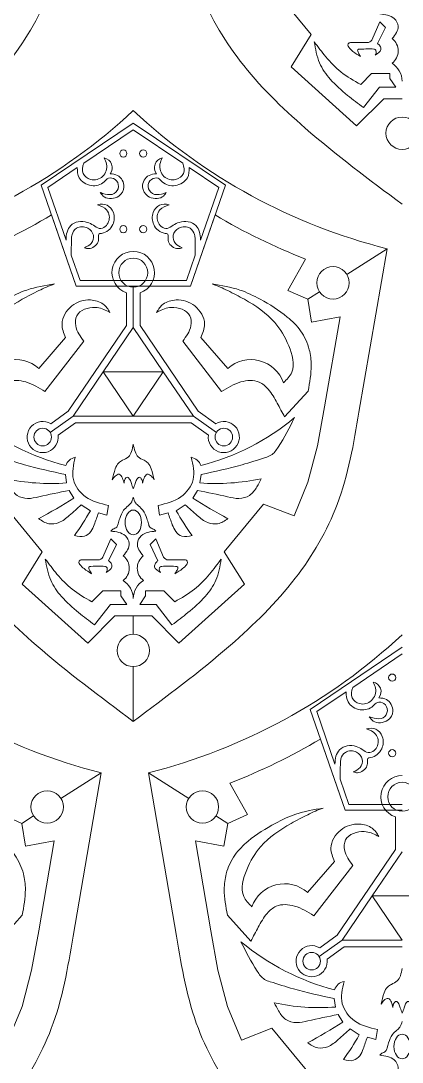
# Model space of a CAD drawing. Header units: inches. Extents: x 0 to 12, y 0 to 12.
# Drawn here: x 2.44 to 3.69, y 2.457 to 5.866 of the extents above; entities that cross this region are included whole.
import ezdxf

# ---------------------------------------------------------------- set-up
doc = ezdxf.new("R2010")
doc.units = ezdxf.units.IN
doc.header["$MEASUREMENT"] = 0
doc.layers.get('0').update_dxf_attribs({"color": 5})

msp = doc.modelspace()

# ---------------------------------------------------------------- linework, layer by layer
at = {"lineweight": 0}
for p, q in [((3.2632, 5.9776), (3.3918, 5.8215)), ((3.5906, 5.8036), (3.6163, 5.8635)), ((3.635, 5.8449), (3.6091, 5.7922)), ((3.6163, 5.8635), (3.635, 5.8449)), ((3.3918, 5.8215), (3.3258, 5.7159)), ((3.5212, 5.795), (3.5751, 5.795)), ((3.3258, 5.7159), (3.5407, 5.5224)), ((3.5541, 5.6579), (3.59, 5.6938)), ((3.59, 5.6938), (3.6496, 5.6938)), ((3.6496, 5.6938), (3.6496, 5.6776)), ((3.6496, 5.6776), (3.669, 5.649)), ((3.6155, 5.649), (3.5632, 5.5822)), ((3.669, 5.649), (3.6155, 5.649)), ((3.5407, 5.5224), (3.6296, 5.6113)), ((3.6296, 5.6113), (3.69, 5.6113)), ((2.8089, 5.5316), (2.5072, 5.3279)), ((3.1106, 5.3279), (2.8089, 5.5316)), ((2.6468, 5.4002), (2.8089, 5.5097)), ((2.8089, 5.5097), (2.9711, 5.4002)), ((2.5289, 5.3206), (2.6255, 5.3858)), ((2.9924, 5.3858), (3.0889, 5.3206)), ((2.5072, 5.3279), (2.6216, 4.9981)), ((2.5886, 5.1487), (2.5289, 5.3206)), ((2.9963, 4.9981), (3.1106, 5.3279)), ((3.0889, 5.3206), (3.0293, 5.1487)), ((2.6216, 4.9981), (2.5409, 5.2308)), ((3.077, 5.2308), (2.9963, 4.9981)), ((3.6406, 5.1203), (3.5085, 5.0363)), ((2.6345, 5.0162), (2.6056, 5.0994)), ((3.0122, 5.0994), (2.9834, 5.0162)), ((3.3157, 4.9839), (3.3736, 5.0864)), ((2.8089, 5.0162), (2.6345, 5.0162)), ((2.9834, 5.0162), (2.8089, 5.0162)), ((2.8089, 4.9981), (2.6216, 4.9981)), ((2.6216, 4.9981), (2.8089, 4.9981)), ((2.9963, 4.9981), (2.8089, 4.9981)), ((2.8089, 4.9981), (2.9963, 4.9981)), ((2.8089, 4.8619), (2.8089, 4.9944)), ((3.3804, 4.9547), (3.3157, 4.9839)), ((3.4191, 4.9794), (3.3804, 4.9547)), ((2.7866, 4.9758), (2.7866, 4.8687)), ((2.8312, 4.8687), (2.8312, 4.9758)), ((3.3929, 4.8798), (3.3804, 4.9547)), ((3.4867, 4.8977), (3.3929, 4.8798)), ((3.4357, 4.6026), (3.4867, 4.8977)), ((2.7866, 4.8687), (2.5958, 4.5882)), ((2.8089, 4.8619), (2.7105, 4.7171)), ((2.9074, 4.7171), (2.8089, 4.8619)), ((3.022, 4.5882), (2.8312, 4.8687)), ((2.4992, 4.7281), (2.5872, 4.8297)), ((2.647, 4.8172), (2.5196, 4.6523)), ((2.9709, 4.8172), (3.0983, 4.6523)), ((3.1186, 4.7281), (3.0306, 4.8297)), ((2.7105, 4.7171), (2.612, 4.5724)), ((2.8089, 4.5724), (2.7105, 4.7171)), ((2.7105, 4.7171), (2.9074, 4.7171)), ((2.9074, 4.7171), (2.8089, 4.5724)), ((3.0058, 4.5724), (2.9074, 4.7171)), ((3.3048, 4.5692), (3.3817, 4.6542)), ((2.612, 4.5724), (2.5368, 4.5184)), ((2.5958, 4.5882), (2.5386, 4.5472)), ((2.612, 4.5724), (2.8089, 4.5724)), ((2.8089, 4.5724), (3.0058, 4.5724)), ((3.0058, 4.5724), (3.0811, 4.5184)), ((3.0792, 4.5472), (3.022, 4.5882)), ((3.4124, 4.4743), (3.4357, 4.6026)), ((2.5629, 4.5097), (2.6192, 4.5501)), ((2.6192, 4.5501), (2.8089, 4.5501)), ((2.8089, 4.5501), (2.9987, 4.5501)), ((2.9987, 4.5501), (3.055, 4.5097)), ((3.3813, 4.3553), (3.4124, 4.4743)), ((2.5906, 4.3534), (2.5865, 4.3808)), ((3.0273, 4.3534), (3.0314, 4.3808)), ((3.3356, 4.245), (3.3813, 4.3553)), ((2.614, 4.3035), (2.5989, 4.329)), ((3.0038, 4.3035), (3.019, 4.329)), ((2.3821, 4.2839), (2.5107, 4.1278)), ((2.6684, 4.2621), (2.6385, 4.2819)), ((2.7277, 4.2795), (2.7228, 4.2475)), ((2.8901, 4.2795), (2.895, 4.2475)), ((2.9494, 4.2621), (2.9794, 4.2819)), ((3.1072, 4.1278), (3.2358, 4.2839)), ((3.2358, 4.2839), (3.3356, 4.245)), ((2.7228, 4.2475), (2.6948, 4.2549)), ((2.895, 4.2475), (2.9231, 4.2549)), ((2.7095, 4.1099), (2.7352, 4.1698)), ((2.7352, 4.1698), (2.7539, 4.1512)), ((2.8827, 4.1698), (2.864, 4.1512)), ((2.9084, 4.1099), (2.8827, 4.1698)), ((2.5107, 4.1278), (2.4447, 4.0222)), ((2.7539, 4.1512), (2.728, 4.0985)), ((2.864, 4.1512), (2.8899, 4.0985)), ((3.1732, 4.0222), (3.1072, 4.1278)), ((2.6401, 4.1013), (2.694, 4.1013)), ((2.9778, 4.1013), (2.9239, 4.1013)), ((2.4447, 4.0222), (2.6596, 3.8287)), ((2.673, 3.9642), (2.7089, 4.0001)), ((2.7089, 4.0001), (2.7685, 4.0001)), ((2.7685, 4.0001), (2.7685, 3.9839)), ((2.909, 4.0001), (2.8494, 4.0001)), ((2.8494, 4.0001), (2.8494, 3.9839)), ((2.9449, 3.9642), (2.909, 4.0001)), ((2.9583, 3.8287), (3.1732, 4.0222)), ((2.7685, 3.9839), (2.7879, 3.9553)), ((2.8494, 3.9839), (2.83, 3.9553)), ((2.7344, 3.9553), (2.6821, 3.8885)), ((2.7879, 3.9553), (2.7344, 3.9553)), ((2.83, 3.9553), (2.8834, 3.9553)), ((2.8834, 3.9553), (2.9358, 3.8885)), ((2.6596, 3.8287), (2.7485, 3.9176)), ((2.7485, 3.9176), (2.8089, 3.9176)), ((2.8089, 3.9176), (2.8694, 3.9176)), ((2.8089, 3.8577), (2.8089, 3.9176)), ((2.8694, 3.9176), (2.9583, 3.8287)), ((3.69, 3.8153), (3.3884, 3.6116)), ((3.5279, 3.6839), (3.69, 3.7934)), ((2.8089, 3.5724), (2.8089, 3.7517)), ((3.4101, 3.6044), (3.5066, 3.6696)), ((3.3884, 3.6116), (3.5027, 3.2818)), ((3.4697, 3.4324), (3.4101, 3.6044)), ((3.5027, 3.2818), (3.422, 3.5145)), ((2.704, 3.404), (2.572, 3.32)), ((2.9905, 3.32), (2.8584, 3.404)), ((3.5156, 3.2999), (3.4867, 3.3831)), ((3.1254, 3.3701), (3.1832, 3.2676)), ((3.69, 3.2818), (3.5027, 3.2818)), ((3.5027, 3.2818), (3.69, 3.2818)), ((3.69, 3.2999), (3.5156, 3.2999)), ((2.4438, 3.2385), (2.3792, 3.2676)), ((2.4825, 3.2631), (2.4438, 3.2385)), ((3.1186, 3.2385), (3.0799, 3.2631)), ((3.1832, 3.2676), (3.1186, 3.2385)), ((3.6678, 3.2595), (3.6678, 3.1525)), ((2.4563, 3.1635), (2.4438, 3.2385)), ((3.1186, 3.2385), (3.1061, 3.1635)), ((2.5502, 3.1815), (2.4563, 3.1635)), ((2.4992, 2.8863), (2.5502, 3.1815)), ((3.1061, 3.1635), (3.0123, 3.1815)), ((3.0123, 3.1815), (3.0633, 2.8863)), ((3.6678, 3.1525), (3.4769, 2.8719)), ((3.69, 3.1456), (3.5916, 3.0008)), ((3.3803, 3.0118), (3.4683, 3.1134)), ((3.5281, 3.1009), (3.4007, 2.936)), ((3.5916, 3.0008), (3.4931, 2.8561)), ((3.69, 2.8561), (3.5916, 3.0008)), ((3.5916, 3.0008), (3.7885, 3.0008)), ((2.3683, 2.8529), (2.4452, 2.9379)), ((3.1942, 2.8529), (3.1173, 2.9379)), ((2.4759, 2.7581), (2.4992, 2.8863)), ((3.0633, 2.8863), (3.0865, 2.7581)), ((3.4769, 2.8719), (3.4197, 2.8309)), ((3.4931, 2.8561), (3.4179, 2.8022)), ((3.444, 2.7934), (3.5003, 2.8338)), ((3.4931, 2.8561), (3.69, 2.8561)), ((3.5003, 2.8338), (3.69, 2.8338)), ((2.4447, 2.639), (2.4759, 2.7581)), ((3.0865, 2.7581), (3.1177, 2.639)), ((3.4717, 2.6371), (3.4676, 2.6645)), ((2.3991, 2.5287), (2.4447, 2.639)), ((3.1177, 2.639), (3.1634, 2.5287)), ((3.4952, 2.5872), (3.48, 2.6127)), ((3.1634, 2.5287), (3.2632, 2.5676)), ((3.2632, 2.5676), (3.3918, 2.4115)), ((3.5495, 2.5458), (3.5196, 2.5657)), ((3.6088, 2.5632), (3.6039, 2.5312)), ((3.6039, 2.5312), (3.5759, 2.5386))]:
    msp.add_line(p, q, dxfattribs=at)
at = {"color": 250, "lineweight": 0}
for p, q in [((3.5481, 4.5852), (3.6406, 5.1203)), ((2.6115, 2.8689), (2.704, 3.404)), ((2.8584, 3.404), (2.9509, 2.8689))]:
    msp.add_line(p, q, dxfattribs=at)
at = {"lineweight": 0}
for centre, radius in [((3.69, 5.4984), 0.053), ((2.7763, 5.4321), 0.0118), ((2.8415, 5.4321), 0.0118), ((2.7763, 5.1843), 0.0118), ((2.8415, 5.1843), 0.0118), ((3.4634, 5.0085), 0.053), ((2.8089, 3.8047), 0.053), ((3.6575, 3.7158), 0.0118), ((3.6575, 3.4681), 0.0118), ((2.5268, 3.2922), 0.053), ((3.0356, 3.2922), 0.053)]:
    msp.add_circle(centre, radius, dxfattribs=at)
for centre, radius, start, end in [((3.5747, 5.8139), 0.0189, 271.0459, 327.1361), ((3.6264, 5.7681), 0.0506, 306.8379, 52.1804), ((3.6177, 5.6666), 0.0724, 1.9204, 57.3192), ((2.7071, 5.3856), 0.0326, 322.4729, 78.1054), ((2.9108, 5.3856), 0.0326, 101.8946, 217.5271), ((1.5129, 6.9656), 2.0166, 291.266, 300.649), ((4.105, 6.9656), 2.0166, 239.351, 248.734), ((2.8089, 5.0418), 0.0697, 90, 251.3478), ((2.8089, 5.0418), 0.0474, 0, 180), ((2.8089, 5.0418), 0.0697, 288.6522, 90), ((2.8089, 5.0418), 0.0474, 180, 0), ((2.4235, 4.6439), 0.1132, 48.0042, 160.7442), ((3.1944, 4.6439), 0.1132, 19.2558, 131.9958), ((2.7808, 5.166), 0.7804, 230.1334, 255.6659), ((2.5122, 4.5035), 0.051, 58.8504, 7.0054), ((2.8371, 5.166), 0.7804, 284.3341, 309.8666), ((3.1056, 4.5035), 0.051, 172.9946, 121.1496), ((2.5122, 4.5035), 0.0288, 0, 180), ((2.5122, 4.5035), 0.0288, 180, 0), ((3.1056, 4.5035), 0.0288, 0, 180), ((3.1056, 4.5035), 0.0288, 180, 0), ((2.627, 4.3964), 0.0417, 101.4674, 161.1937), ((2.9908, 4.3964), 0.0417, 18.8063, 78.5326), ((2.5386, 5.0628), 0.7114, 257.9267, 274.1924), ((3.0793, 5.0628), 0.7114, 265.8076, 282.0733), ((1.5914, 5.9243), 1.9165, 298.2597, 302.2494), ((4.0265, 5.9243), 1.9165, 237.7506, 241.7403), ((1.8161, 4.7521), 0.9831, 324.5017, 330.1066), ((3.8018, 4.7521), 0.9831, 209.8934, 215.4983), ((2.6936, 4.1202), 0.0189, 271.0459, 327.1361), ((2.7453, 4.0744), 0.0506, 306.8379, 52.1804), ((2.8726, 4.0744), 0.0506, 127.8196, 233.1621), ((2.9243, 4.1202), 0.0189, 212.8639, 268.9541), ((2.7365, 3.9729), 0.0724, 1.9204, 57.3192), ((2.8813, 3.9729), 0.0724, 122.6808, 178.0796), ((3.5882, 3.6694), 0.0326, 322.4729, 78.1054), ((2.394, 5.2494), 2.0166, 291.266, 300.649), ((3.69, 3.3256), 0.0697, 90, 251.3478), ((3.69, 3.3256), 0.0474, 0, 180), ((3.69, 3.3256), 0.0474, 180, 0), ((3.3046, 2.9276), 0.1132, 48.0042, 160.7442), ((3.6619, 3.4497), 0.7804, 230.1334, 255.6659), ((3.3933, 2.7872), 0.051, 58.8504, 7.0054), ((3.3933, 2.7872), 0.0288, 0, 180), ((3.3933, 2.7872), 0.0288, 180, 0), ((3.5081, 2.6801), 0.0417, 101.4674, 161.1937), ((3.4197, 3.3465), 0.7114, 257.9267, 274.1924), ((2.4725, 4.2081), 1.9165, 298.2597, 302.2494), ((2.6972, 3.0358), 0.9831, 324.5017, 330.1066)]:
    msp.add_arc(centre, radius, start, end, dxfattribs=at)
at = {"color": 250, "lineweight": 0}
for centre, start, end in [((1.5129, 6.9656), 284.1261, 312.9293), ((4.105, 6.9656), 227.0707, 255.8739), ((3.1684, 5.2494), 227.0707, 255.8739), ((2.394, 5.2494), 284.1261, 312.9293)]:
    msp.add_arc(centre, 1.9029, start, end, dxfattribs=at)
at = {"lineweight": 0}
for centre in [(2.8089, 4.2239), (3.69, 2.5077)]:
    msp.add_ellipse(centre, major_axis=(0, 0.0405), ratio=0.665933, dxfattribs=at)
at = {"color": 250, "lineweight": 0}
for points in [[(1.8724, 5.2661), (1.9805, 5.3465), (2.1704, 5.4878), (2.4074, 5.7188), (2.5609, 5.9813), (2.5948, 6.1759), (2.6115, 6.2789)], [(3.69, 5.2661), (3.5819, 5.3465), (3.3921, 5.4878), (3.1551, 5.7188), (3.0015, 5.9813), (2.9676, 6.1759), (2.9509, 6.2789)], [(2.8089, 3.5724), (2.7008, 3.6529), (2.511, 3.7941), (2.2739, 4.0251), (2.1204, 4.2876), (2.0865, 4.4822), (2.0698, 4.5852)], [(2.8089, 3.5724), (2.9171, 3.6529), (3.1069, 3.7941), (3.3439, 4.0251), (3.4975, 4.2876), (3.5314, 4.4822), (3.5481, 4.5852)], [(1.8724, 1.8561), (1.9805, 1.9366), (2.1704, 2.0779), (2.4074, 2.3088), (2.5609, 2.5713), (2.5948, 2.7659), (2.6115, 2.8689)], [(3.69, 1.8561), (3.5819, 1.9366), (3.3921, 2.0779), (3.1551, 2.3088), (3.0015, 2.5713), (2.9676, 2.7659), (2.9509, 2.8689)]]:
    msp.add_open_spline(points, degree=3, knots=[0, 0, 0, 0, 0.0808468, 0.1419248, 0.197496, 0.2597021, 0.2597021, 0.2597021, 0.2597021], dxfattribs=at)
at = {"lineweight": 0}
for points, knots in [([(3.6575, 5.8081), (3.6677, 5.8214), (3.6843, 5.8427), (3.6616, 5.8842), (3.6342, 5.8871), (3.6165, 5.889)], [0, 0, 0, 0, 0.00906876, 0.01459213, 0.02458282, 0.02458282, 0.02458282, 0.02458282]), ([(3.5632, 5.5822), (3.5456, 5.5954), (3.5074, 5.6241), (3.4557, 5.6699), (3.4136, 5.7289), (3.4059, 5.7739), (3.4018, 5.7976)], [0, 0, 0, 0, 0.01319771, 0.02863214, 0.04139854, 0.05566643, 0.05566643, 0.05566643, 0.05566643]), ([(3.5541, 5.6579), (3.5318, 5.6706), (3.489, 5.6949), (3.4406, 5.7459), (3.4141, 5.7811), (3.4018, 5.7976)], [0, 0, 0, 0, 0.0153222, 0.02936662, 0.04175131, 0.04175131, 0.04175131, 0.04175131]), ([(3.5534, 5.7495), (3.5449, 5.7548), (3.5309, 5.7636), (3.5172, 5.7762), (3.5105, 5.7867), (3.5146, 5.7947), (3.5194, 5.7949), (3.5212, 5.795)], [0, 0, 0, 0, 0.00596177, 0.00986587, 0.01130521, 0.01296865, 0.01403095, 0.01403095, 0.01403095, 0.01403095]), ([(3.5534, 5.7495), (3.551, 5.7536), (3.5477, 5.7592), (3.5443, 5.7662), (3.5434, 5.7733), (3.5591, 5.7739), (3.5743, 5.7746), (3.5915, 5.7747), (3.6018, 5.7729), (3.6066, 5.7654), (3.604, 5.7583), (3.6014, 5.7538)], [0, 0, 0, 0, 0.00278599, 0.00388366, 0.00486863, 0.00626844, 0.01134116, 0.01538852, 0.01640716, 0.01732059, 0.0203083, 0.0203083, 0.0203083, 0.0203083]), ([(3.6091, 5.7922), (3.612, 5.7898), (3.618, 5.7849), (3.6238, 5.7667), (3.6085, 5.76), (3.6016, 5.754), (3.6014, 5.7538)], [0, 0, 0, 0, 0.002263082, 0.004672888, 0.009805081, 0.009973743, 0.009973743, 0.009973743, 0.009973743]), ([(2.7138, 5.4175), (2.717, 5.4109), (2.7266, 5.3916), (2.7143, 5.3517), (2.6713, 5.3401), (2.6381, 5.3659), (2.6424, 5.3879), (2.6468, 5.4002)], [0, 0, 0, 0, 0.00433671, 0.01277802, 0.0209013, 0.027078, 0.03417887, 0.03417887, 0.03417887, 0.03417887]), ([(2.9041, 5.4175), (2.9009, 5.4109), (2.8913, 5.3916), (2.9035, 5.3517), (2.9465, 5.3401), (2.9798, 5.3659), (2.9755, 5.3879), (2.9711, 5.4002)], [0, 0, 0, 0, 0.00433671, 0.01277802, 0.0209013, 0.027078, 0.03417887, 0.03417887, 0.03417887, 0.03417887]), ([(2.6255, 5.3858), (2.6255, 5.3739), (2.6274, 5.3462), (2.67, 5.3201), (2.709, 5.3308), (2.727, 5.3549), (2.7533, 5.3495), (2.7651, 5.3233), (2.748, 5.2948), (2.7205, 5.2977), (2.7058, 5.3023), (2.7007, 5.3039)], [0.00161532, 0.00161532, 0.00161532, 0.00161532, 0.00843951, 0.01794767, 0.02676165, 0.03034979, 0.03473275, 0.03990875, 0.04526398, 0.05124625, 0.05456569, 0.05456569, 0.05456569, 0.05456569]), ([(2.7007, 5.3039), (2.7046, 5.2986), (2.7186, 5.2806), (2.7623, 5.2844), (2.7863, 5.3244), (2.7649, 5.3629), (2.7415, 5.365), (2.7329, 5.3658)], [0.00033634, 0.00033634, 0.00033634, 0.00033634, 0.0041984, 0.013742, 0.02052441, 0.02924261, 0.03426993, 0.03426993, 0.03426993, 0.03426993]), ([(2.9172, 5.3039), (2.9133, 5.2986), (2.8993, 5.2806), (2.8556, 5.2844), (2.8316, 5.3244), (2.8529, 5.3629), (2.8764, 5.365), (2.885, 5.3658)], [0.00033634, 0.00033634, 0.00033634, 0.00033634, 0.0041984, 0.013742, 0.02052441, 0.02924261, 0.03426993, 0.03426993, 0.03426993, 0.03426993]), ([(2.9924, 5.3858), (2.9924, 5.3739), (2.9904, 5.3462), (2.9479, 5.3201), (2.9089, 5.3308), (2.8908, 5.3549), (2.8646, 5.3495), (2.8528, 5.3233), (2.8699, 5.2948), (2.8974, 5.2977), (2.912, 5.3023), (2.9172, 5.3039)], [0.00161532, 0.00161532, 0.00161532, 0.00161532, 0.00843951, 0.01794767, 0.02676165, 0.03034979, 0.03473275, 0.03990875, 0.04526398, 0.05124625, 0.05456569, 0.05456569, 0.05456569, 0.05456569]), ([(2.6917, 5.2642), (2.7031, 5.26), (2.7211, 5.253), (2.7347, 5.2231), (2.7247, 5.1938), (2.6963, 5.1827), (2.6784, 5.198), (2.6566, 5.2083), (2.629, 5.2118), (2.5937, 5.1936), (2.5891, 5.1672), (2.5886, 5.1487)], [0.00030639, 0.00030639, 0.00030639, 0.00030639, 0.00723422, 0.01140536, 0.01883983, 0.0229945, 0.02731397, 0.03175048, 0.03768136, 0.04330908, 0.05350238, 0.05350238, 0.05350238, 0.05350238]), ([(2.6488, 5.1231), (2.6532, 5.1216), (2.6702, 5.1169), (2.6952, 5.1356), (2.6952, 5.1557), (2.6943, 5.1694), (2.7198, 5.1714), (2.7462, 5.1944), (2.7496, 5.2378), (2.7238, 5.2682), (2.7029, 5.267), (2.6917, 5.2642)], [0.000453, 0.000453, 0.000453, 0.000453, 0.00323887, 0.01091014, 0.01408877, 0.01589701, 0.01769875, 0.02708716, 0.03507638, 0.0414146, 0.04796878, 0.04796878, 0.04796878, 0.04796878]), ([(2.9691, 5.1231), (2.9646, 5.1216), (2.9477, 5.1169), (2.9227, 5.1356), (2.9226, 5.1557), (2.9236, 5.1694), (2.898, 5.1714), (2.8717, 5.1944), (2.8682, 5.2378), (2.8941, 5.2682), (2.915, 5.267), (2.9262, 5.2642)], [0.000453, 0.000453, 0.000453, 0.000453, 0.00323887, 0.01091014, 0.01408877, 0.01589701, 0.01769875, 0.02708716, 0.03507638, 0.0414146, 0.04796878, 0.04796878, 0.04796878, 0.04796878]), ([(2.9262, 5.2642), (2.9148, 5.26), (2.8968, 5.253), (2.8831, 5.2231), (2.8932, 5.1938), (2.9215, 5.1827), (2.9394, 5.198), (2.9613, 5.2083), (2.9889, 5.2118), (3.0242, 5.1936), (3.0288, 5.1672), (3.0293, 5.1487)], [0.00030639, 0.00030639, 0.00030639, 0.00030639, 0.00723422, 0.01140536, 0.01883983, 0.0229945, 0.02731397, 0.03175048, 0.03768136, 0.04330908, 0.05350238, 0.05350238, 0.05350238, 0.05350238]), ([(2.6488, 5.1231), (2.657, 5.127), (2.6739, 5.135), (2.6831, 5.1664), (2.66, 5.1938), (2.6231, 5.1941), (2.6073, 5.1701), (2.606, 5.1392), (2.6057, 5.1168), (2.6056, 5.0994)], [0.0000638, 0.0000638, 0.0000638, 0.0000638, 0.00537861, 0.01092551, 0.01688756, 0.02427956, 0.02934575, 0.0323294, 0.04278048, 0.04278048, 0.04278048, 0.04278048]), ([(2.9691, 5.1231), (2.9608, 5.127), (2.944, 5.135), (2.9347, 5.1664), (2.9579, 5.1938), (2.9948, 5.1941), (3.0106, 5.1701), (3.0119, 5.1392), (3.0122, 5.1168), (3.0122, 5.0994)], [0.0000638, 0.0000638, 0.0000638, 0.0000638, 0.00537861, 0.01092551, 0.01688756, 0.02427956, 0.02934575, 0.0323294, 0.04278048, 0.04278048, 0.04278048, 0.04278048]), ([(2.5504, 5.0047), (2.5197, 4.9997), (2.4649, 4.9907), (2.3827, 4.9508), (2.3137, 4.9082), (2.2564, 4.8523), (2.2308, 4.7956), (2.2226, 4.7273), (2.231, 4.6823), (2.2362, 4.6542)], [0, 0, 0, 0, 0.0185093, 0.0331391, 0.054433, 0.0670295, 0.0805547, 0.0908208, 0.1078467, 0.1078467, 0.1078467, 0.1078467]), ([(2.3166, 4.6813), (2.3059, 4.6921), (2.2738, 4.7247), (2.2973, 4.807), (2.3468, 4.8921), (2.4259, 4.946), (2.4973, 4.9823), (2.5328, 4.9991), (2.5504, 5.0047)], [0, 0, 0, 0, 0.00874255, 0.02624393, 0.04399088, 0.06904044, 0.08130712, 0.09240467, 0.09240467, 0.09240467, 0.09240467]), ([(3.0675, 5.0047), (3.0981, 4.9997), (3.153, 4.9907), (3.2352, 4.9508), (3.3042, 4.9082), (3.3615, 4.8523), (3.3871, 4.7956), (3.3953, 4.7273), (3.3869, 4.6823), (3.3817, 4.6542)], [0, 0, 0, 0, 0.0185093, 0.0331391, 0.054433, 0.0670295, 0.0805547, 0.0908208, 0.1078467, 0.1078467, 0.1078467, 0.1078467]), ([(3.3013, 4.6813), (3.312, 4.6921), (3.3441, 4.7247), (3.3206, 4.807), (3.271, 4.8921), (3.192, 4.946), (3.1206, 4.9823), (3.0851, 4.9991), (3.0675, 5.0047)], [0, 0, 0, 0, 0.00874255, 0.02624393, 0.04399088, 0.06904044, 0.08130712, 0.09240467, 0.09240467, 0.09240467, 0.09240467]), ([(2.5872, 4.8297), (2.5812, 4.8443), (2.5664, 4.8804), (2.6024, 4.9396), (2.6616, 4.9581), (2.7114, 4.9438), (2.7266, 4.9222), (2.7324, 4.9117)], [0, 0, 0, 0, 0.0091162, 0.02256182, 0.03539583, 0.04424211, 0.051276, 0.051276, 0.051276, 0.051276]), ([(3.0306, 4.8297), (3.0366, 4.8443), (3.0515, 4.8804), (3.0155, 4.9396), (2.9563, 4.9581), (2.9064, 4.9438), (2.8913, 4.9222), (2.8855, 4.9117)], [0, 0, 0, 0, 0.0091162, 0.02256182, 0.03539583, 0.04424211, 0.051276, 0.051276, 0.051276, 0.051276]), ([(2.647, 4.8172), (2.6354, 4.8329), (2.6172, 4.8577), (2.6198, 4.9155), (2.6798, 4.9355), (2.7159, 4.9205), (2.7307, 4.9126), (2.7324, 4.9117)], [0, 0, 0, 0, 0.01143883, 0.01801906, 0.03139935, 0.04037691, 0.0415103, 0.0415103, 0.0415103, 0.0415103]), ([(2.9709, 4.8172), (2.9824, 4.8329), (3.0007, 4.8577), (2.998, 4.9155), (2.9381, 4.9355), (2.902, 4.9205), (2.8871, 4.9126), (2.8855, 4.9117)], [0, 0, 0, 0, 0.01143883, 0.01801906, 0.03139935, 0.04037691, 0.0415103, 0.0415103, 0.0415103, 0.0415103]), ([(2.3131, 4.5692), (2.3212, 4.5844), (2.3377, 4.6155), (2.3608, 4.6573), (2.4007, 4.6921), (2.4626, 4.6877), (2.4996, 4.6647), (2.5196, 4.6523)], [0, 0, 0, 0, 0.01038254, 0.02111262, 0.02864786, 0.04065201, 0.05478983, 0.05478983, 0.05478983, 0.05478983]), ([(3.3048, 4.5692), (3.2967, 4.5844), (3.2801, 4.6155), (3.257, 4.6573), (3.2172, 4.6921), (3.1553, 4.6877), (3.1183, 4.6647), (3.0983, 4.6523)], [0, 0, 0, 0, 0.01038254, 0.02111262, 0.02864786, 0.04065201, 0.05478983, 0.05478983, 0.05478983, 0.05478983]), ([(2.5865, 4.3808), (2.5415, 4.3906), (2.4703, 4.406), (2.3957, 4.43), (2.3518, 4.4442), (2.3187, 4.4919), (2.297, 4.5347), (2.2806, 4.567)], [0, 0, 0, 0, 0.02753964, 0.04351363, 0.0474821, 0.05463243, 0.07669562, 0.07669562, 0.07669562, 0.07669562]), ([(3.0314, 4.3808), (3.0764, 4.3906), (3.1475, 4.406), (3.2222, 4.43), (3.2661, 4.4442), (3.2991, 4.4919), (3.3209, 4.5347), (3.3373, 4.567)], [0, 0, 0, 0, 0.02753964, 0.04351363, 0.0474821, 0.05463243, 0.07669562, 0.07669562, 0.07669562, 0.07669562]), ([(2.8089, 4.4798), (2.8074, 4.4718), (2.8046, 4.4573), (2.7939, 4.4364), (2.7756, 4.4292), (2.7582, 4.4188), (2.747, 4.3949), (2.7428, 4.3753), (2.7401, 4.3631)], [0, 0, 0, 0, 0.00496667, 0.00889983, 0.01334248, 0.01630321, 0.02086423, 0.02843291, 0.02843291, 0.02843291, 0.02843291]), ([(2.8089, 4.4798), (2.8105, 4.4718), (2.8133, 4.4573), (2.824, 4.4364), (2.8422, 4.4292), (2.8597, 4.4188), (2.8708, 4.3949), (2.8751, 4.3753), (2.8777, 4.3631)], [0, 0, 0, 0, 0.00496667, 0.00889983, 0.01334248, 0.01630321, 0.02086423, 0.02843291, 0.02843291, 0.02843291, 0.02843291]), ([(2.7277, 4.2795), (2.7012, 4.2858), (2.6518, 4.2976), (2.6016, 4.3643), (2.6129, 4.4125), (2.6188, 4.4372)], [0, 0, 0, 0, 0.01607831, 0.02987121, 0.04449574, 0.04449574, 0.04449574, 0.04449574]), ([(2.8901, 4.2795), (2.9167, 4.2858), (2.966, 4.2976), (3.0162, 4.3643), (3.0049, 4.4125), (2.9991, 4.4372)], [0, 0, 0, 0, 0.01607831, 0.02987121, 0.04449574, 0.04449574, 0.04449574, 0.04449574]), ([(2.5989, 4.329), (2.5659, 4.3221), (2.5206, 4.3127), (2.4636, 4.2994), (2.425, 4.309), (2.4043, 4.3384), (2.3943, 4.3583), (2.3898, 4.3672)], [0, 0, 0, 0, 0.02023305, 0.02779216, 0.03497388, 0.04239776, 0.04841567, 0.04841567, 0.04841567, 0.04841567]), ([(2.7787, 4.352), (2.7774, 4.3574), (2.7748, 4.3679), (2.7647, 4.3859), (2.7477, 4.3759), (2.7427, 4.3674), (2.7401, 4.3631)], [0, 0, 0, 0, 0.00351206, 0.00679766, 0.00978558, 0.01288207, 0.01288207, 0.01288207, 0.01288207]), ([(2.8089, 4.3338), (2.8067, 4.3396), (2.8027, 4.3499), (2.7994, 4.363), (2.7895, 4.3754), (2.7791, 4.3639), (2.7788, 4.3561), (2.7787, 4.352)], [0, 0, 0, 0, 0.00367448, 0.00651244, 0.00872326, 0.0109429, 0.0134626, 0.0134626, 0.0134626, 0.0134626]), ([(2.8089, 4.3338), (2.8112, 4.3396), (2.8151, 4.3499), (2.8185, 4.363), (2.8283, 4.3754), (2.8388, 4.3639), (2.839, 4.3561), (2.8392, 4.352)], [0, 0, 0, 0, 0.00367448, 0.00651244, 0.00872326, 0.0109429, 0.0134626, 0.0134626, 0.0134626, 0.0134626]), ([(2.8392, 4.352), (2.8405, 4.3574), (2.843, 4.3679), (2.8531, 4.3859), (2.8701, 4.3759), (2.8752, 4.3674), (2.8777, 4.3631)], [0, 0, 0, 0, 0.00351206, 0.00679766, 0.00978558, 0.01288207, 0.01288207, 0.01288207, 0.01288207]), ([(3.019, 4.329), (3.052, 4.3221), (3.0972, 4.3127), (3.1543, 4.2994), (3.1928, 4.309), (3.2136, 4.3384), (3.2236, 4.3583), (3.2281, 4.3672)], [0, 0, 0, 0, 0.02023305, 0.02779216, 0.03497388, 0.04239776, 0.04841567, 0.04841567, 0.04841567, 0.04841567]), ([(2.8089, 4.3064), (2.807, 4.2995), (2.8039, 4.2884), (2.7899, 4.2764), (2.7739, 4.2622), (2.7654, 4.24), (2.7597, 4.2216), (2.7559, 4.2062), (2.7428, 4.2035), (2.7376, 4.1977), (2.7354, 4.1953)], [0, 0, 0, 0, 0.00412311, 0.00675957, 0.01082209, 0.01687384, 0.02044886, 0.02277519, 0.025562, 0.02745838, 0.02745838, 0.02745838, 0.02745838]), ([(2.8089, 4.3064), (2.8109, 4.2995), (2.814, 4.2884), (2.828, 4.2764), (2.844, 4.2622), (2.8525, 4.24), (2.8582, 4.2216), (2.8619, 4.2062), (2.875, 4.2035), (2.8803, 4.1977), (2.8824, 4.1953)], [0, 0, 0, 0, 0.00412311, 0.00675957, 0.01082209, 0.01687384, 0.02044886, 0.02277519, 0.025562, 0.02745838, 0.02745838, 0.02745838, 0.02745838]), ([(2.6385, 4.2819), (2.6256, 4.2701), (2.6026, 4.2488), (2.5694, 4.2215), (2.5297, 4.2157), (2.5096, 4.2291), (2.4988, 4.2363)], [0, 0, 0, 0, 0.01052872, 0.01884852, 0.02537562, 0.03288337, 0.03288337, 0.03288337, 0.03288337]), ([(2.9794, 4.2819), (2.9923, 4.2701), (3.0153, 4.2488), (3.0484, 4.2215), (3.0882, 4.2157), (3.1083, 4.2291), (3.1191, 4.2363)], [0, 0, 0, 0, 0.01052872, 0.01884852, 0.02537562, 0.03288337, 0.03288337, 0.03288337, 0.03288337]), ([(2.6948, 4.2549), (2.6903, 4.2421), (2.6831, 4.2213), (2.6717, 4.1929), (2.6477, 4.1736), (2.6278, 4.1785), (2.6165, 4.1812)], [0, 0, 0, 0, 0.00813648, 0.01321573, 0.01827977, 0.02485473, 0.02485473, 0.02485473, 0.02485473]), ([(2.9231, 4.2549), (2.9276, 4.2421), (2.9348, 4.2213), (2.9461, 4.1929), (2.9701, 4.1736), (2.9901, 4.1785), (3.0014, 4.1812)], [0, 0, 0, 0, 0.00813648, 0.01321573, 0.01827977, 0.02485473, 0.02485473, 0.02485473, 0.02485473]), ([(2.7763, 4.1144), (2.7866, 4.1277), (2.8032, 4.149), (2.7805, 4.1905), (2.7531, 4.1934), (2.7354, 4.1953)], [0, 0, 0, 0, 0.00906876, 0.01459213, 0.02458282, 0.02458282, 0.02458282, 0.02458282]), ([(2.8415, 4.1144), (2.8312, 4.1277), (2.8147, 4.149), (2.8373, 4.1905), (2.8648, 4.1934), (2.8824, 4.1953)], [0, 0, 0, 0, 0.00906876, 0.01459213, 0.02458282, 0.02458282, 0.02458282, 0.02458282]), ([(2.6821, 3.8885), (2.6645, 3.9017), (2.6263, 3.9304), (2.5746, 3.9762), (2.5325, 4.0352), (2.5248, 4.0802), (2.5207, 4.1039)], [0, 0, 0, 0, 0.01319771, 0.02863214, 0.04139854, 0.05566643, 0.05566643, 0.05566643, 0.05566643]), ([(2.673, 3.9642), (2.6506, 3.9769), (2.6079, 4.0012), (2.5595, 4.0522), (2.533, 4.0874), (2.5207, 4.1039)], [0, 0, 0, 0, 0.0153222, 0.02936662, 0.04175131, 0.04175131, 0.04175131, 0.04175131]), ([(2.6723, 4.0558), (2.6638, 4.0611), (2.6498, 4.0699), (2.636, 4.0825), (2.6294, 4.093), (2.6335, 4.101), (2.6382, 4.1012), (2.6401, 4.1013)], [0, 0, 0, 0, 0.00596177, 0.00986587, 0.01130521, 0.01296865, 0.01403095, 0.01403095, 0.01403095, 0.01403095]), ([(2.728, 4.0985), (2.7309, 4.0961), (2.7369, 4.0912), (2.7427, 4.073), (2.7274, 4.0663), (2.7205, 4.0603), (2.7203, 4.0601)], [0, 0, 0, 0, 0.002263082, 0.004672888, 0.009805081, 0.009973743, 0.009973743, 0.009973743, 0.009973743]), ([(2.8899, 4.0985), (2.887, 4.0961), (2.881, 4.0912), (2.8752, 4.073), (2.8905, 4.0663), (2.8973, 4.0603), (2.8976, 4.0601)], [0, 0, 0, 0, 0.002263082, 0.004672888, 0.009805081, 0.009973743, 0.009973743, 0.009973743, 0.009973743]), ([(2.9358, 3.8885), (2.9534, 3.9017), (2.9915, 3.9304), (3.0432, 3.9762), (3.0853, 4.0352), (3.0931, 4.0802), (3.0972, 4.1039)], [0, 0, 0, 0, 0.01319771, 0.02863214, 0.04139854, 0.05566643, 0.05566643, 0.05566643, 0.05566643]), ([(2.9449, 3.9642), (2.9672, 3.9769), (3.01, 4.0012), (3.0584, 4.0522), (3.0848, 4.0874), (3.0972, 4.1039)], [0, 0, 0, 0, 0.0153222, 0.02936662, 0.04175131, 0.04175131, 0.04175131, 0.04175131]), ([(2.9456, 4.0558), (2.9541, 4.0611), (2.968, 4.0699), (2.9818, 4.0825), (2.9885, 4.093), (2.9843, 4.101), (2.9796, 4.1012), (2.9778, 4.1013)], [0, 0, 0, 0, 0.00596177, 0.00986587, 0.01130521, 0.01296865, 0.01403095, 0.01403095, 0.01403095, 0.01403095]), ([(2.6723, 4.0558), (2.6699, 4.0599), (2.6666, 4.0655), (2.6632, 4.0725), (2.6623, 4.0796), (2.678, 4.0802), (2.6932, 4.0809), (2.7104, 4.081), (2.7207, 4.0792), (2.7255, 4.0717), (2.7229, 4.0646), (2.7203, 4.0601)], [0, 0, 0, 0, 0.00278599, 0.00388366, 0.00486863, 0.00626844, 0.01134116, 0.01538852, 0.01640716, 0.01732059, 0.0203083, 0.0203083, 0.0203083, 0.0203083]), ([(2.9456, 4.0558), (2.948, 4.0599), (2.9513, 4.0655), (2.9547, 4.0725), (2.9556, 4.0796), (2.9398, 4.0802), (2.9246, 4.0809), (2.9075, 4.081), (2.8971, 4.0792), (2.8924, 4.0717), (2.895, 4.0646), (2.8976, 4.0601)], [0, 0, 0, 0, 0.00278599, 0.00388366, 0.00486863, 0.00626844, 0.01134116, 0.01538852, 0.01640716, 0.01732059, 0.0203083, 0.0203083, 0.0203083, 0.0203083]), ([(3.5949, 3.7012), (3.5981, 3.6947), (3.6077, 3.6754), (3.5954, 3.6354), (3.5524, 3.6238), (3.5192, 3.6496), (3.5235, 3.6716), (3.5279, 3.6839)], [0, 0, 0, 0, 0.00433671, 0.01277802, 0.0209013, 0.027078, 0.03417887, 0.03417887, 0.03417887, 0.03417887]), ([(3.5066, 3.6696), (3.5066, 3.6576), (3.5086, 3.6299), (3.5511, 3.6038), (3.5901, 3.6145), (3.6081, 3.6386), (3.6344, 3.6332), (3.6462, 3.607), (3.6291, 3.5785), (3.6016, 3.5814), (3.587, 3.586), (3.5818, 3.5876)], [0.00161532, 0.00161532, 0.00161532, 0.00161532, 0.00843951, 0.01794767, 0.02676165, 0.03034979, 0.03473275, 0.03990875, 0.04526398, 0.05124625, 0.05456569, 0.05456569, 0.05456569, 0.05456569]), ([(3.5818, 3.5876), (3.5857, 3.5823), (3.5997, 3.5643), (3.6434, 3.5681), (3.6674, 3.6082), (3.646, 3.6466), (3.6226, 3.6487), (3.614, 3.6495)], [0.00033634, 0.00033634, 0.00033634, 0.00033634, 0.0041984, 0.013742, 0.02052441, 0.02924261, 0.03426993, 0.03426993, 0.03426993, 0.03426993]), ([(3.5728, 3.5479), (3.5842, 3.5437), (3.6022, 3.5368), (3.6158, 3.5068), (3.6058, 3.4775), (3.5774, 3.4665), (3.5595, 3.4817), (3.5377, 3.4921), (3.5101, 3.4955), (3.4748, 3.4773), (3.4702, 3.4509), (3.4697, 3.4324)], [0.00030639, 0.00030639, 0.00030639, 0.00030639, 0.00723422, 0.01140536, 0.01883983, 0.0229945, 0.02731397, 0.03175048, 0.03768136, 0.04330908, 0.05350238, 0.05350238, 0.05350238, 0.05350238]), ([(3.5299, 3.4068), (3.5344, 3.4053), (3.5513, 3.4006), (3.5763, 3.4193), (3.5763, 3.4395), (3.5754, 3.4531), (3.601, 3.4551), (3.6273, 3.4781), (3.6307, 3.5216), (3.6049, 3.5519), (3.584, 3.5507), (3.5728, 3.5479)], [0.000453, 0.000453, 0.000453, 0.000453, 0.00323887, 0.01091014, 0.01408877, 0.01589701, 0.01769875, 0.02708716, 0.03507638, 0.0414146, 0.04796878, 0.04796878, 0.04796878, 0.04796878]), ([(3.5299, 3.4068), (3.5381, 3.4107), (3.555, 3.4187), (3.5642, 3.4501), (3.5411, 3.4775), (3.5042, 3.4778), (3.4884, 3.4538), (3.4871, 3.4229), (3.4868, 3.4005), (3.4867, 3.3831)], [0.0000638, 0.0000638, 0.0000638, 0.0000638, 0.00537861, 0.01092551, 0.01688756, 0.02427956, 0.02934575, 0.0323294, 0.04278048, 0.04278048, 0.04278048, 0.04278048]), ([(2.131, 3.2885), (2.1616, 3.2834), (2.2164, 3.2744), (2.2986, 3.2345), (2.3677, 3.1919), (2.425, 3.136), (2.4505, 3.0793), (2.4587, 3.011), (2.4504, 2.966), (2.4452, 2.9379)], [0, 0, 0, 0, 0.0185093, 0.0331391, 0.054433, 0.0670295, 0.0805547, 0.0908208, 0.1078467, 0.1078467, 0.1078467, 0.1078467]), ([(3.4315, 3.2885), (3.4008, 3.2834), (3.346, 3.2744), (3.2638, 3.2345), (3.1948, 3.1919), (3.1375, 3.136), (3.1119, 3.0793), (3.1037, 3.011), (3.1121, 2.966), (3.1173, 2.9379)], [0, 0, 0, 0, 0.0185093, 0.0331391, 0.054433, 0.0670295, 0.0805547, 0.0908208, 0.1078467, 0.1078467, 0.1078467, 0.1078467]), ([(3.1977, 2.965), (3.187, 2.9758), (3.1549, 3.0084), (3.1784, 3.0908), (3.2279, 3.1759), (3.307, 3.2297), (3.3784, 3.266), (3.4139, 3.2829), (3.4315, 3.2885)], [0, 0, 0, 0, 0.00874255, 0.02624393, 0.04399088, 0.06904044, 0.08130712, 0.09240467, 0.09240467, 0.09240467, 0.09240467]), ([(3.4683, 3.1134), (3.4624, 3.128), (3.4475, 3.1641), (3.4835, 3.2234), (3.5427, 3.2418), (3.5925, 3.2276), (3.6077, 3.2059), (3.6135, 3.1954)], [0, 0, 0, 0, 0.0091162, 0.02256182, 0.03539583, 0.04424211, 0.051276, 0.051276, 0.051276, 0.051276]), ([(3.5281, 3.1009), (3.5165, 3.1167), (3.4983, 3.1414), (3.5009, 3.1992), (3.5609, 3.2193), (3.597, 3.2042), (3.6118, 3.1963), (3.6135, 3.1954)], [0, 0, 0, 0, 0.01143883, 0.01801906, 0.03139935, 0.04037691, 0.0415103, 0.0415103, 0.0415103, 0.0415103]), ([(3.1942, 2.8529), (3.2023, 2.8681), (3.2188, 2.8992), (3.2419, 2.9411), (3.2818, 2.9758), (3.3437, 2.9715), (3.3807, 2.9485), (3.4007, 2.936)], [0, 0, 0, 0, 0.01038254, 0.02111262, 0.02864786, 0.04065201, 0.05478983, 0.05478983, 0.05478983, 0.05478983]), ([(3.4676, 2.6645), (3.4226, 2.6743), (3.3514, 2.6898), (3.2768, 2.7137), (3.2329, 2.7279), (3.1998, 2.7756), (3.1781, 2.8184), (3.1617, 2.8507)], [0, 0, 0, 0, 0.02753964, 0.04351363, 0.0474821, 0.05463243, 0.07669562, 0.07669562, 0.07669562, 0.07669562]), ([(3.69, 2.7636), (3.6885, 2.7555), (3.6857, 2.741), (3.675, 2.7201), (3.6568, 2.7129), (3.6393, 2.7025), (3.6281, 2.6787), (3.6239, 2.6591), (3.6213, 2.6468)], [0, 0, 0, 0, 0.00496667, 0.00889983, 0.01334248, 0.01630321, 0.02086423, 0.02843291, 0.02843291, 0.02843291, 0.02843291]), ([(3.6088, 2.5632), (3.5823, 2.5695), (3.5329, 2.5813), (3.4827, 2.648), (3.494, 2.6962), (3.4999, 2.721)], [0, 0, 0, 0, 0.01607831, 0.02987121, 0.04449574, 0.04449574, 0.04449574, 0.04449574]), ([(3.6598, 2.6357), (3.6585, 2.6411), (3.6559, 2.6516), (3.6459, 2.6696), (3.6288, 2.6596), (3.6238, 2.6511), (3.6213, 2.6468)], [0, 0, 0, 0, 0.00351206, 0.00679766, 0.00978558, 0.01288207, 0.01288207, 0.01288207, 0.01288207]), ([(3.48, 2.6127), (3.447, 2.6059), (3.4017, 2.5965), (3.3447, 2.5832), (3.3061, 2.5927), (3.2854, 2.6221), (3.2754, 2.642), (3.2709, 2.6509)], [0, 0, 0, 0, 0.02023305, 0.02779216, 0.03497388, 0.04239776, 0.04841567, 0.04841567, 0.04841567, 0.04841567]), ([(3.69, 2.6175), (3.6878, 2.6233), (3.6838, 2.6336), (3.6805, 2.6467), (3.6707, 2.6592), (3.6602, 2.6476), (3.6599, 2.6398), (3.6598, 2.6357)], [0, 0, 0, 0, 0.00367448, 0.00651244, 0.00872326, 0.0109429, 0.0134626, 0.0134626, 0.0134626, 0.0134626]), ([(3.69, 2.6175), (3.6923, 2.6233), (3.6963, 2.6336), (3.6996, 2.6467), (3.7094, 2.6592), (3.7199, 2.6476), (3.7201, 2.6398), (3.7203, 2.6357)], [0, 0, 0, 0, 0.00367448, 0.00651244, 0.00872326, 0.0109429, 0.0134626, 0.0134626, 0.0134626, 0.0134626]), ([(3.5196, 2.5657), (3.5067, 2.5538), (3.4837, 2.5326), (3.4505, 2.5052), (3.4108, 2.4995), (3.3907, 2.5128), (3.3799, 2.52)], [0, 0, 0, 0, 0.01052872, 0.01884852, 0.02537562, 0.03288337, 0.03288337, 0.03288337, 0.03288337]), ([(3.69, 2.5901), (3.6881, 2.5833), (3.685, 2.5721), (3.671, 2.5601), (3.655, 2.546), (3.6465, 2.5237), (3.6408, 2.5053), (3.637, 2.4899), (3.624, 2.4873), (3.6187, 2.4814), (3.6165, 2.4791)], [0, 0, 0, 0, 0.00412311, 0.00675957, 0.01082209, 0.01687384, 0.02044886, 0.02277519, 0.025562, 0.02745838, 0.02745838, 0.02745838, 0.02745838]), ([(3.5759, 2.5386), (3.5714, 2.5258), (3.5642, 2.505), (3.5529, 2.4766), (3.5288, 2.4574), (3.5089, 2.4622), (3.4976, 2.4649)], [0, 0, 0, 0, 0.00813648, 0.01321573, 0.01827977, 0.02485473, 0.02485473, 0.02485473, 0.02485473]), ([(3.6575, 2.3981), (3.6677, 2.4114), (3.6843, 2.4327), (3.6616, 2.4742), (3.6342, 2.4772), (3.6165, 2.4791)], [0, 0, 0, 0, 0.00906876, 0.01459213, 0.02458282, 0.02458282, 0.02458282, 0.02458282])]:
    msp.add_open_spline(points, degree=3, knots=knots, dxfattribs=at)

doc.saveas('drawing.dxf')
